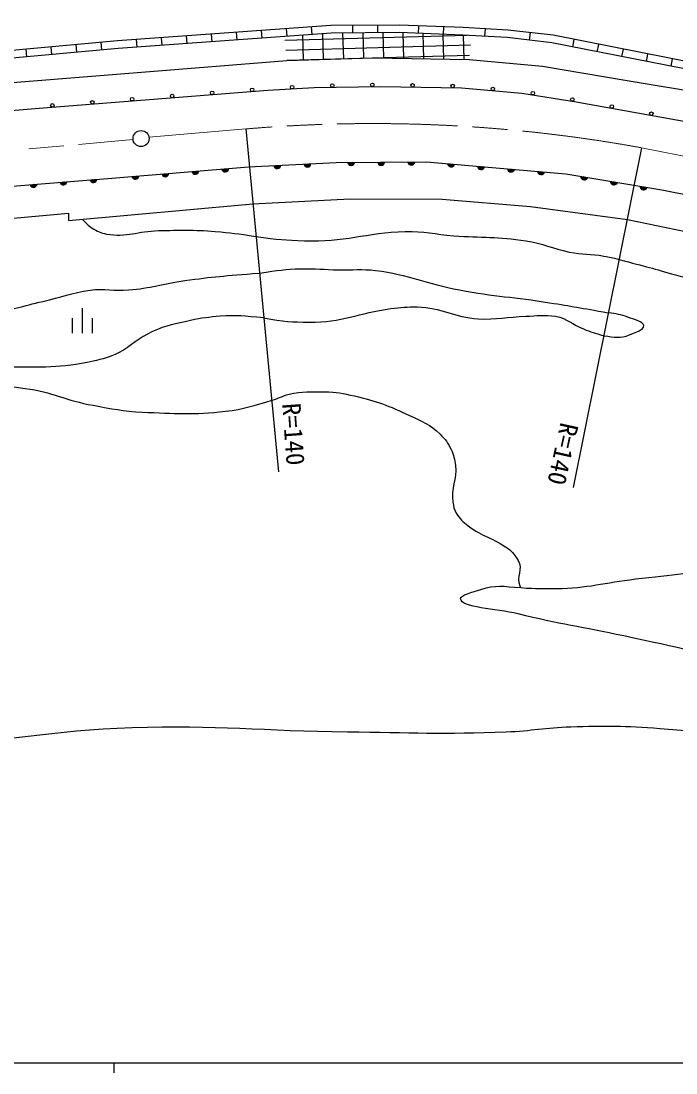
# Model space of a CAD drawing. Units: millimetres, scale not verified. Extents: x 40000 to 680000, y 20000 to 380000.
# Drawn here: x 158752 to 224085, y 204000 to 309014 of the extents above; entities that cross this region are included whole.
import ezdxf
from ezdxf.enums import TextEntityAlignment as Align

# ---------------------------------------------------------------- set-up
doc = ezdxf.new("R2010")
doc.units = ezdxf.units.MM
doc.header["$LTSCALE"] = 1000
doc.linetypes.add('CHAIN', pattern=[18.5, 12, -1.5, 3.5, -1.5])
for name, color, linetype, lineweight in [('M-BGD', 7, 'Continuous', 25), ('M-BMK', 2, 'CHAIN', 13), ('M-BMK-SRVR', 3, 'Continuous', 25), ('M-TTL-BAND', 7, 'Continuous', 25)]:
    doc.layers.add(name, color=color, linetype=linetype, lineweight=lineweight)
doc.styles.add('ＭＳ ゴシック', font='')
doc.styles.get('ＭＳ ゴシック').set_extended_font_data('MS Gothic')

msp = doc.modelspace()

# ---------------------------------------------------------------- linework, layer by layer
at = {"layer": 'M-BGD'}
for p, q in [((189665, 308560), (168376, 307025)), ((189694, 307810), (168437, 306278)), ((177819, 306954), (177765, 307702)), ((180312, 307134), (180258, 307882)), ((182806, 307314), (182752, 308062)), ((185299, 307493), (185246, 308242)), ((187793, 307673), (187739, 308421)), ((188938, 305190), (188868, 307751)), ((196503, 308608), (189665, 308560)), ((196491, 307858), (189694, 307810)), ((190938, 305245), (190867, 307819)), ((191843, 307825), (191837, 308575)), ((192937, 305300), (192867, 307833)), ((194343, 307843), (194337, 308593)), ((194937, 305309), (194868, 307847)), ((202824, 307608), (196491, 307858)), ((202859, 308358), (196503, 308608)), ((196939, 305274), (196868, 307843)), ((198409, 307782), (198438, 308532)), ((198941, 305239), (198871, 307764)), ((200907, 307684), (200936, 308433)), ((207308, 308118), (202859, 308358)), ((205034, 307490), (205075, 308238)), ((211829, 307589), (207308, 308118)), ((209478, 307109), (209566, 307854)), ((168376, 307025), (152673, 305587)), ((164323, 305901), (164255, 306648)), ((166813, 306129), (166744, 306876)), ((170338, 306415), (170284, 307163)), ((172832, 306594), (172778, 307343)), ((175325, 306774), (175271, 307522)), ((203265, 307585), (185069, 307085)), ((186939, 305135), (186871, 307607)), ((200942, 305204), (200874, 307685)), ((207244, 307371), (202824, 307608)), ((202944, 305169), (202877, 307606)), ((211712, 306848), (207244, 307371)), ((230581, 303117), (211712, 306848)), ((230728, 303852), (211829, 307589)), ((213789, 306437), (213935, 307173)), ((216242, 305952), (216387, 306688)), ((168437, 306278), (152740, 304840)), ((159344, 305445), (159276, 306192)), ((161834, 305673), (161765, 306420)), ((203605, 306594), (185165, 306087)), ((218694, 305467), (218840, 306203)), ((221147, 304982), (221292, 305718)), ((203491, 305590), (185262, 305089)), ((223599, 304497), (223745, 305233)), ((163854, 279347), (163854, 277847)), ((164854, 280347), (164854, 277847)), ((165854, 279347), (165854, 277847))]:
    msp.add_line(p, q, dxfattribs=at)
for points in [[(70543, 296557), (83883, 297271), (106055, 298911), (128726, 300645), (156650, 302784), (185262, 305089), (193913, 305327), (203442, 305161), (210762, 304519), (219032, 303117), (227421, 301715), (269573, 293415), (270298, 296481)], [(268741, 290575), (246569, 295067), (228972, 298245), (214136, 300918), (208700, 301779), (202690, 302318), (194609, 302452), (188007, 302345), (183378, 302075), (160568, 300290), (127237, 297528), (116778, 296703), (70697, 293707)], [(71119, 285875), (122259, 289679), (167825, 293339), (181459, 294451), (190178, 294882), (199183, 294953), (213104, 293769), (222684, 292155), (250400, 286683), (274367, 281911), (284234, 279436), (301474, 269982), (302658, 269766), (307860, 271094), (308524, 269784), (313045, 271542), (319324, 271865), (326212, 272619), (353462, 277050), (373824, 279759), (382668, 280961), (391853, 281499)], [(71288, 282735), (91008, 283885), (109271, 285392), (149527, 288585), (163484, 289841), (163484, 289087), (181890, 290774), (191577, 291276), (200762, 291240), (209588, 290487), (219239, 289195), (237574, 285392), (272825, 278198), (283068, 276063), (282960, 274987), (298191, 267372), (298164, 264932), (337729, 271004), (366038, 275202), (371420, 276279), (379457, 276996), (387637, 277785), (397647, 278252)]]:
    msp.add_lwpolyline(points, dxfattribs=at)
for centre in [(185801, 302417), (189805, 302574), (193805, 302639), (197811, 302599), (201810, 302532), (169843, 301217), (173830, 301529), (177818, 301841), (181806, 302153), (205812, 302239), (209801, 301808), (161867, 300593), (165855, 300905), (213752, 301182), (217694, 300480), (221631, 299771)]:
    msp.add_circle(centre, 175, dxfattribs=at)
for centre, radius, start, end in [((176133, 294071), 354, 193.46121, 355.86639), ((179123, 294315), 354, 193.46121, 355.86639), ((179123, 294315), 283, 195.68525, 353.64235), ((179123, 294315), 212, 199.43158, 349.89603), ((179123, 294315), 142, 207.14331, 342.1843), ((179123, 294315), 100, 217.46097, 331.86663), ((184317, 294647), 354, 191.62454, 354.02971), ((184317, 294647), 283, 193.84857, 351.80567), ((184317, 294647), 212, 197.5949, 348.05935), ((184317, 294647), 142, 205.30663, 340.34762), ((184317, 294647), 100, 215.62429, 330.02996), ((187314, 294795), 354, 191.62454, 354.02971), ((187314, 294795), 283, 193.84857, 351.80567), ((187314, 294795), 212, 197.5949, 348.05935), ((187314, 294795), 142, 205.30663, 340.34762), ((187314, 294795), 100, 215.62429, 330.02996), ((191680, 294948), 354, 189.25394, 351.65912), ((191680, 294948), 283, 191.47798, 349.43508), ((191680, 294948), 212, 195.22431, 345.68875), ((191680, 294948), 142, 202.93604, 337.97702), ((191680, 294948), 100, 213.2537, 327.65936), ((194680, 294972), 354, 189.25394, 351.65912), ((194680, 294972), 283, 191.47798, 349.43508), ((194680, 294972), 212, 195.22431, 345.68875), ((194680, 294972), 142, 202.93604, 337.97702), ((194680, 294972), 100, 213.2537, 327.65936), ((197680, 294996), 354, 189.25394, 351.65912), ((197680, 294996), 283, 191.47798, 349.43508), ((197680, 294996), 212, 195.22431, 345.68875), ((197680, 294996), 142, 202.93604, 337.97702), ((197680, 294996), 100, 213.2537, 327.65936), ((201664, 294797), 354, 183.93602, 346.34119), ((201664, 294797), 283, 186.16005, 344.11716), ((201664, 294797), 212, 189.90638, 340.37083), ((201664, 294797), 142, 197.61811, 332.6591), ((201664, 294797), 100, 207.93577, 322.34144), ((204654, 294543), 354, 183.93602, 346.34119), ((204654, 294543), 283, 186.16005, 344.11716), ((204654, 294543), 212, 189.90638, 340.37083), ((204654, 294543), 142, 197.61811, 332.6591), ((204654, 294543), 100, 207.93577, 322.34144), ((207643, 294288), 354, 183.93602, 346.34119), ((207643, 294288), 283, 186.16005, 344.11716), ((207643, 294288), 212, 189.90638, 340.37083), ((207643, 294288), 142, 197.61811, 332.6591), ((207643, 294288), 100, 207.93577, 322.34144), ((165970, 293244), 354, 193.38926, 355.79444), ((165970, 293244), 283, 195.6133, 353.5704), ((165970, 293244), 212, 199.35963, 349.82408), ((165970, 293244), 142, 207.07136, 342.11235), ((165970, 293244), 100, 217.38902, 331.79468), ((170152, 293583), 354, 193.46121, 355.86639), ((170152, 293583), 283, 195.68525, 353.64235), ((170152, 293583), 212, 199.43158, 349.89603), ((170152, 293583), 142, 207.14331, 342.1843), ((170152, 293583), 100, 217.46097, 331.86663), ((173143, 293827), 354, 193.46121, 355.86639), ((173143, 293827), 283, 195.68525, 353.64235), ((173143, 293827), 212, 199.43158, 349.89603), ((173143, 293827), 142, 207.14331, 342.1843), ((173143, 293827), 100, 217.46097, 331.86663), ((176133, 294071), 283, 195.68525, 353.64235), ((176133, 294071), 212, 199.43158, 349.89603), ((176133, 294071), 142, 207.14331, 342.1843), ((176133, 294071), 100, 217.46097, 331.86663), ((210632, 294034), 354, 183.93602, 346.34119), ((210632, 294034), 283, 186.16005, 344.11716), ((210632, 294034), 212, 189.90638, 340.37083), ((210632, 294034), 142, 197.61811, 332.6591), ((210632, 294034), 100, 207.93577, 322.34144), ((214945, 293514), 354, 179.23072, 341.6359), ((214945, 293514), 283, 181.45476, 339.41186), ((214945, 293514), 212, 185.20109, 335.66554), ((214945, 293514), 142, 192.91282, 327.95381), ((214945, 293514), 100, 203.23048, 317.63615), ((217903, 293016), 354, 179.23072, 341.6359), ((217903, 293016), 283, 181.45476, 339.41186), ((217903, 293016), 212, 185.20109, 335.66554), ((159989, 292764), 354, 193.38926, 355.79444), ((159989, 292764), 283, 195.6133, 353.5704), ((159989, 292764), 212, 199.35963, 349.82408), ((159989, 292764), 142, 207.07136, 342.11235), ((159989, 292764), 100, 217.38902, 331.79468), ((162980, 293004), 354, 193.38926, 355.79444), ((162980, 293004), 283, 195.6133, 353.5704), ((162980, 293004), 212, 199.35963, 349.82408), ((162980, 293004), 142, 207.07136, 342.11235), ((162980, 293004), 100, 217.38902, 331.79468), ((217903, 293016), 142, 192.91282, 327.95381), ((217903, 293016), 100, 203.23048, 317.63615), ((220861, 292517), 354, 179.23072, 341.6359), ((220861, 292517), 283, 181.45476, 339.41186), ((220861, 292517), 212, 185.20109, 335.66554), ((220861, 292517), 142, 192.91282, 327.95381), ((220861, 292517), 100, 203.23048, 317.63615)]:
    msp.add_arc(centre, radius, start, end, dxfattribs=at)
for points, knots in [([(209408, 313250), (209887, 313375), (210170, 313393), (210664, 313416), (212703, 313510), (213846, 313250), (215887, 313217), (218055, 313183), (219270, 313258), (221439, 313250), (224525, 313240), (226259, 313350), (229339, 313151), (232335, 312958), (233991, 312605), (236974, 312259), (239220, 311998), (240472, 311793), (242725, 311598), (245585, 311350), (247198, 311366), (250062, 311168), (252982, 310966), (254612, 310766), (257532, 310573), (260254, 310394), (261806, 310593), (264506, 310210), (266410, 309939), (267490, 309740), (269299, 309086), (270846, 308526), (271634, 308011), (273067, 307202), (274411, 306443), (275018, 305765), (276405, 305087), (278525, 304048), (279852, 303787), (282090, 303037), (283371, 302608), (284135, 302502), (285395, 302013), (286978, 301398), (287873, 301037), (289328, 300162), (289439, 300095), (289577, 300092), (289593, 299963), (289637, 299599), (289314, 299423), (288998, 299236), (288693, 299056), (288458, 299101), (288105, 299071), (287140, 298989), (286591, 299019), (285626, 299104), (284036, 299244), (283182, 299602), (281594, 299765), (280386, 299889), (279697, 299794), (278487, 299897), (276879, 300035), (275982, 300170), (274389, 300426), (272701, 300697), (271769, 300924), (270092, 301252), (268865, 301493), (268188, 301691), (266952, 301880), (265168, 302155), (264147, 302141), (262358, 302376), (258446, 302891), (256268, 303279), (252376, 303930), (250061, 304317), (248760, 304521), (246460, 304987), (244916, 305300), (244081, 305623), (242527, 305880), (240093, 306282), (238678, 306128), (236247, 306541), (234194, 306889), (233052, 307165), (231057, 307764), (228726, 308464), (227528, 309176), (225207, 309912), (223309, 310514), (222221, 310775), (220283, 311234), (218538, 311648), (217563, 311914), (215787, 312160), (214005, 312406), (212991, 312426), (211193, 312490), (210458, 312517), (210025, 312321), (209309, 312490), (209113, 312537), (208904, 312528), (208847, 312722), (208795, 312893), (208942, 313001), (209078, 313118), (209183, 313209), (209274, 313215), (209408, 313250)], [0, 0, 0, 0, 1, 1, 1, 2, 2, 2, 3, 3, 3, 4, 4, 4, 5, 5, 5, 6, 6, 6, 7, 7, 7, 8, 8, 8, 9, 9, 9, 10, 10, 10, 11, 11, 11, 12, 12, 12, 13, 13, 13, 14, 14, 14, 15, 15, 15, 16, 16, 16, 17, 17, 17, 18, 18, 18, 19, 19, 19, 20, 20, 20, 21, 21, 21, 22, 22, 22, 23, 23, 23, 24, 24, 24, 25, 25, 25, 26, 26, 26, 27, 27, 27, 28, 28, 28, 29, 29, 29, 30, 30, 30, 31, 31, 31, 32, 32, 32, 33, 33, 33, 34, 34, 34, 35, 35, 35, 36, 36, 36, 37, 37, 37, 38, 38, 38, 38]), ([(164896, 289217), (165269, 288790), (165429, 288628), (165846, 288347), (166350, 288007), (166688, 287865), (167285, 287754), (169273, 287385), (170429, 288054), (172450, 288093), (174666, 288136), (175914, 288192), (178123, 288008), (179717, 287875), (180281, 287806), (182187, 287500)], [0, 0, 0, 0, 1, 1, 1, 2, 2, 2, 3, 3, 3, 4, 4, 4, 5, 5, 5, 5]), ([(182187, 287500), (184399, 287177), (185122, 287152), (187013, 287077), (190962, 286919), (193137, 287893), (197088, 288008), (198979, 288063), (200027, 287729), (201914, 287585), (204724, 287370), (206328, 287522), (209111, 287077), (210839, 286800), (211736, 286312), (213449, 285952), (214777, 285674), (215568, 285812), (216900, 285553), (217499, 285436), (217710, 285398), (218424, 285214)], [0, 0, 0, 0, 1, 1, 1, 2, 2, 2, 3, 3, 3, 4, 4, 4, 5, 5, 5, 6, 6, 6, 7, 7, 7, 7]), ([(103785, 284960), (105949, 283638), (106594, 283199), (108527, 282335), (109856, 281742), (110604, 281400), (111998, 280981), (113166, 280629), (113884, 280674), (115046, 280303), (117041, 279667), (118053, 279012), (120041, 278356), (125961, 276402), (129401, 275710), (135431, 274130), (138604, 273299), (140355, 272702), (143579, 272091), (144985, 271824), (145788, 271701), (147219, 271667), (148940, 271627), (149909, 271673), (151622, 271837), (153322, 271999), (154237, 272393), (155940, 272514), (157195, 272603), (157910, 272508), (159157, 272345), (161861, 271991), (163244, 271121), (165931, 270651), (167838, 270318), (168907, 270061), (170841, 269974), (174079, 269828), (175918, 269695), (179139, 270059), (180996, 270269), (182002, 270633), (183795, 271159), (184468, 271357), (184808, 271585), (185489, 271752), (186841, 272084), (187652, 272004), (189045, 272006), (190214, 272008), (190867, 271840), (192008, 271583), (194232, 271081), (195452, 270614), (197511, 269635), (198771, 269036), (199569, 268756), (200559, 267773), (201080, 267255), (201343, 266911), (201660, 266249), (201940, 265662), (201993, 265283), (202083, 264640), (202282, 263228), (201586, 262404), (201829, 260999), (201906, 260556), (201941, 260287), (202168, 259899), (202511, 259313), (202815, 259041), (203353, 258629), (204776, 257538), (205886, 257401), (207333, 256343), (207825, 255983), (208022, 255672), (208349, 255157), (208882, 254318), (208103, 253521), (208518, 252617), (208549, 252550), (208557, 252516), (208603, 252448)], [0, 0, 0, 0, 1, 1, 1, 2, 2, 2, 3, 3, 3, 4, 4, 4, 5, 5, 5, 6, 6, 6, 7, 7, 7, 8, 8, 8, 9, 9, 9, 10, 10, 10, 11, 11, 11, 12, 12, 12, 13, 13, 13, 14, 14, 14, 15, 15, 15, 16, 16, 16, 17, 17, 17, 18, 18, 18, 19, 19, 19, 20, 20, 20, 21, 21, 21, 22, 22, 22, 23, 23, 23, 24, 24, 24, 25, 25, 25, 26, 26, 26, 27, 27, 27, 28, 28, 28, 28]), ([(218424, 285214), (221149, 284488), (221858, 284309), (224043, 283674), (225314, 283305), (226084, 283252), (227290, 282705), (228739, 282049), (229333, 281290), (230707, 280490), (232612, 279380), (233736, 278840), (235781, 278017), (239467, 276534), (241531, 275555), (245433, 274800), (247390, 274421), (248543, 274603), (250512, 274292), (252612, 273960), (253673, 273248), (255762, 272853), (256975, 272623), (257660, 272458), (258895, 272429), (261535, 272367), (263025, 272390), (265653, 272650), (266922, 272776), (267612, 273036), (268885, 273107), (270340, 273188), (271204, 273316), (272611, 272937), (274511, 272426), (275529, 271888), (277183, 270821), (279295, 269457), (280117, 268217), (282023, 266578), (283299, 265480), (284100, 264963), (285311, 263793), (286581, 262566), (287359, 261839), (288105, 260237), (288346, 259720), (288448, 259362), (288359, 258798), (288256, 258148), (287839, 257912), (287459, 257375), (286842, 256504), (286537, 256234), (285649, 255327)], [0, 0, 0, 0, 1, 1, 1, 2, 2, 2, 3, 3, 3, 4, 4, 4, 5, 5, 5, 6, 6, 6, 7, 7, 7, 8, 8, 8, 9, 9, 9, 10, 10, 10, 11, 11, 11, 12, 12, 12, 13, 13, 13, 14, 14, 14, 15, 15, 15, 16, 16, 16, 17, 17, 17, 18, 18, 18, 18]), ([(182949, 279372), (180964, 279565), (180314, 279670), (178631, 279541), (177465, 279452), (176809, 279372), (175667, 279118), (174155, 278782), (173269, 278655), (171857, 278017), (170436, 277376), (169862, 276606), (168471, 275901), (167538, 275428), (166952, 275280), (165931, 275054), (162694, 274338), (160779, 274459), (157464, 274461), (154712, 274464), (153136, 274436), (150437, 274969), (149554, 275144), (149053, 275272), (148235, 275647), (147482, 275992), (146936, 276055), (146373, 276663), (145920, 277150), (145554, 277524), (145611, 278187), (145661, 278781), (146038, 279033), (146457, 279457), (146909, 279913), (147212, 280160), (147812, 280388), (148510, 280653), (148929, 280779), (149675, 280811), (152076, 280915), (153372, 279799), (155771, 279965), (157817, 280106), (158911, 280579), (160914, 281019), (162771, 281427), (163764, 281904), (165650, 282149), (167136, 282343), (167993, 282040), (169487, 282166), (171692, 282351), (172884, 282788), (175075, 283097), (177971, 283507), (178958, 283567), (182525, 283859)], [0, 0, 0, 0, 1, 1, 1, 2, 2, 2, 3, 3, 3, 4, 4, 4, 5, 5, 5, 6, 6, 6, 7, 7, 7, 8, 8, 8, 9, 9, 9, 10, 10, 10, 11, 11, 11, 12, 12, 12, 13, 13, 13, 14, 14, 14, 15, 15, 15, 16, 16, 16, 17, 17, 17, 18, 18, 18, 19, 19, 19, 19]), ([(182525, 283859), (184459, 284138), (185046, 284232), (186674, 284283), (188146, 284328), (188970, 284208), (190442, 284176), (191880, 284145), (192697, 284291), (194125, 284113), (197460, 283699), (199205, 282794), (202507, 282166), (205985, 281505), (207987, 281465), (211481, 280896), (213767, 280524), (214509, 280399), (217323, 279880)], [0, 0, 0, 0, 1, 1, 1, 2, 2, 2, 3, 3, 3, 4, 4, 4, 5, 5, 5, 6, 6, 6, 6]), ([(182949, 279372), (184990, 279013), (185727, 278975), (187521, 278949), (190739, 278901), (192458, 279877), (195649, 280303), (196667, 280439), (197246, 280496), (198273, 280473), (200698, 280418), (201948, 279434), (204369, 279287), (206221, 279175), (207257, 279495), (209111, 279541), (210268, 279570), (210932, 279729), (212074, 279541), (213257, 279347), (213746, 278694), (214868, 278271), (215651, 277977), (215931, 277881), (216900, 277594)], [0, 0, 0, 0, 1, 1, 1, 2, 2, 2, 3, 3, 3, 4, 4, 4, 5, 5, 5, 6, 6, 6, 7, 7, 7, 8, 8, 8, 8]), ([(216900, 277594), (217955, 277453), (218519, 277308), (219440, 277679), (220061, 277929), (220933, 278207), (220879, 278610), (220823, 279037), (219935, 279207), (219271, 279457), (218542, 279731), (218212, 279765), (217323, 279880)], [0, 0, 0, 0, 1, 1, 1, 2, 2, 2, 3, 3, 3, 4, 4, 4, 4]), ([(208603, 252448), (210258, 252332), (210769, 252346), (212159, 252363), (215262, 252402), (216966, 252942), (220047, 253316), (223778, 253769), (225886, 253902), (229600, 254480), (231459, 254769), (232511, 254893), (234341, 255327), (237316, 256032), (238963, 256517), (241877, 257443), (244968, 258426), (246575, 259339), (249666, 260322), (252907, 261353), (254774, 261819), (258133, 262354), (259178, 262520), (259784, 262473), (260842, 262439), (263769, 262345), (265398, 262038), (268293, 261592), (272658, 260920), (275184, 260757), (279384, 259391), (280383, 259066), (280854, 258662), (281755, 258121), (282924, 257418), (283275, 256587), (284464, 255919), (284915, 255666), (285091, 255559), (285649, 255327)], [0, 0, 0, 0, 1, 1, 1, 2, 2, 2, 3, 3, 3, 4, 4, 4, 5, 5, 5, 6, 6, 6, 7, 7, 7, 8, 8, 8, 9, 9, 9, 10, 10, 10, 11, 11, 11, 12, 12, 12, 13, 13, 13, 13]), ([(285649, 255327), (288292, 253877), (289155, 253364), (291576, 252533), (293609, 251834), (294843, 251769), (296910, 251178), (299434, 250456), (301017, 250341), (303260, 248977), (303960, 248551), (304402, 248261), (304784, 247537), (305092, 246955), (305209, 246582), (305292, 245929), (305363, 245370), (305381, 245025), (305207, 244489), (304978, 243782), (304713, 243410), (304191, 242881), (303564, 242245), (303169, 241919), (302413, 241441), (300163, 240019), (298944, 238825), (296317, 238393), (293542, 237937), (291932, 238239), (289121, 238139), (283598, 237943), (280505, 237463), (274981, 237631), (269905, 237786), (267128, 238697), (262112, 239494), (255378, 240564), (251640, 241365), (244925, 242542), (240164, 243376), (237481, 243756), (232733, 244659), (227296, 245692), (224294, 246483), (218881, 247629), (214770, 248500), (212430, 248824), (208349, 249823), (206089, 250377), (202667, 250433), (202591, 251347), (202563, 251691), (203793, 252010), (204623, 252279), (206104, 252757), (206872, 252585), (208603, 252448)], [0, 0, 0, 0, 1, 1, 1, 2, 2, 2, 3, 3, 3, 4, 4, 4, 5, 5, 5, 6, 6, 6, 7, 7, 7, 8, 8, 8, 9, 9, 9, 10, 10, 10, 11, 11, 11, 12, 12, 12, 13, 13, 13, 14, 14, 14, 15, 15, 15, 16, 16, 16, 17, 17, 17, 18, 18, 18, 19, 19, 19, 19]), ([(75181, 238799), (78301, 238784), (79191, 238724), (81747, 238942), (82814, 239033), (83404, 239177), (84474, 239229), (86035, 239305), (86918, 239319), (88474, 239175), (91230, 238921), (92729, 238434), (95471, 238063), (98058, 237713), (99502, 237428), (102108, 237274), (104977, 237104), (106590, 237160), (109463, 237166), (111314, 237170), (112350, 237202), (114200, 237238), (116708, 237287), (118113, 237372), (120622, 237381), (122515, 237388), (123577, 237362), (125465, 237238), (129477, 236975), (131691, 236416), (135705, 236192), (140924, 235901), (143863, 236313), (149082, 236615), (157203, 237086), (161695, 238208), (169825, 238478), (178222, 238756), (182930, 238154), (191331, 238055), (197514, 237982), (200984, 237810), (207163, 238055), (209683, 238154), (211078, 238484), (213598, 238563), (217069, 238671), (219025, 238663), (222488, 238393), (229600, 237839), (233587, 237373), (240607, 236107), (247806, 234810), (251633, 233118), (258810, 231705), (261173, 231239), (262505, 230968), (264906, 230773), (267247, 230584), (268576, 230672), (270917, 230858), (274074, 231109), (275822, 231456), (278961, 231874), (280648, 232098), (281580, 232360), (283279, 232467), (286023, 232639), (287566, 232272), (290306, 232043), (292362, 231872), (293492, 231494), (295555, 231451), (297509, 231409), (298597, 231670), (300551, 231705), (305282, 231788), (307927, 231171), (312658, 231281), (314611, 231327), (315712, 231317), (317653, 231535), (321154, 231929), (323062, 232517), (326543, 233059), (333503, 234144), (337487, 234209), (344408, 235515), (346601, 235928), (347805, 236280), (349996, 236700), (355241, 237706), (358225, 238066), (363543, 238563), (365486, 238744), (366587, 238708), (368538, 238647), (370959, 238573), (372314, 238427), (374719, 238139), (379944, 237514), (382766, 236370), (388011, 235938), (390783, 235710), (392343, 235538), (395123, 235599), (402408, 235761), (406470, 236305), (413750, 236615), (416823, 236746), (418548, 236716), (421624, 236700), (431524, 236650), (437042, 235676), (446939, 235430), (448989, 235379), (450141, 235227), (452189, 235345), (459046, 235741), (462867, 236251), (469715, 236785), (472127, 236973), (473476, 237142), (475895, 237208), (479841, 237316), (482049, 236966), (485994, 236861), (490250, 236747), (492638, 236857), (496893, 236700), (502457, 236494), (505588, 236427), (511117, 235769), (514313, 235388), (516048, 234789), (519245, 234414), (521089, 234198), (522137, 234245), (523986, 234075), (527740, 233731), (529835, 233427), (533553, 232805), (535326, 232509), (536307, 232262), (538041, 231789), (540261, 231185), (541356, 230285), (543629, 229927), (546343, 229499), (547916, 229794), (550656, 229588), (551155, 229550), (551426, 229404), (551926, 229419), (555706, 229527), (558058, 228798), (561578, 230181), (562703, 230623), (563103, 231313), (564192, 231838), (565006, 232230), (565332, 232356), (566344, 232687)], [0, 0, 0, 0, 1, 1, 1, 2, 2, 2, 3, 3, 3, 4, 4, 4, 5, 5, 5, 6, 6, 6, 7, 7, 7, 8, 8, 8, 9, 9, 9, 10, 10, 10, 11, 11, 11, 12, 12, 12, 13, 13, 13, 14, 14, 14, 15, 15, 15, 16, 16, 16, 17, 17, 17, 18, 18, 18, 19, 19, 19, 20, 20, 20, 21, 21, 21, 22, 22, 22, 23, 23, 23, 24, 24, 24, 25, 25, 25, 26, 26, 26, 27, 27, 27, 28, 28, 28, 29, 29, 29, 30, 30, 30, 31, 31, 31, 32, 32, 32, 33, 33, 33, 34, 34, 34, 35, 35, 35, 36, 36, 36, 37, 37, 37, 38, 38, 38, 39, 39, 39, 40, 40, 40, 41, 41, 41, 42, 42, 42, 43, 43, 43, 44, 44, 44, 45, 45, 45, 46, 46, 46, 47, 47, 47, 48, 48, 48, 49, 49, 49, 50, 50, 50, 51, 51, 51, 52, 52, 52, 53, 53, 53, 54, 54, 54, 54])]:
    msp.add_open_spline(points, degree=3, knots=knots, dxfattribs=at)
at = {"layer": 'M-BMK'}
for p, q in [((171507, 297435), (181170, 298242)), ((127654, 293306), (169926, 297205)), ((220659, 296360), (269188, 286762))]:
    msp.add_line(p, q, dxfattribs=at)
msp.add_arc((193850, 149092), 149688, 79.68302, 94.85947, dxfattribs=at)
at = {"layer": 'M-BMK-SRVR'}
for p, q in [((181170, 298242), (184419, 264026)), ((220659, 296360), (213840, 262447))]:
    msp.add_line(p, q, dxfattribs=at)
msp.add_circle((170722, 297279), 800, dxfattribs=at)
at = {"layer": 'M-TTL-BAND'}
for p, q in [((40000, 205000), (579000, 205000)), ((168000, 205000), (168000, 204000))]:
    msp.add_line(p, q, dxfattribs=at)

# ---------------------------------------------------------------- texts
at = {"layer": 'M-BMK-SRVR', "style": 'ＭＳ ゴシック'}
for rotation, p in [(274.201, (185711, 270879)), (257.603, (213481, 268834))]:
    msp.add_text('R=140', height=1833, rotation=rotation, dxfattribs=at).set_placement(p, align=Align.MIDDLE_LEFT)

doc.saveas('drawing.dxf')
